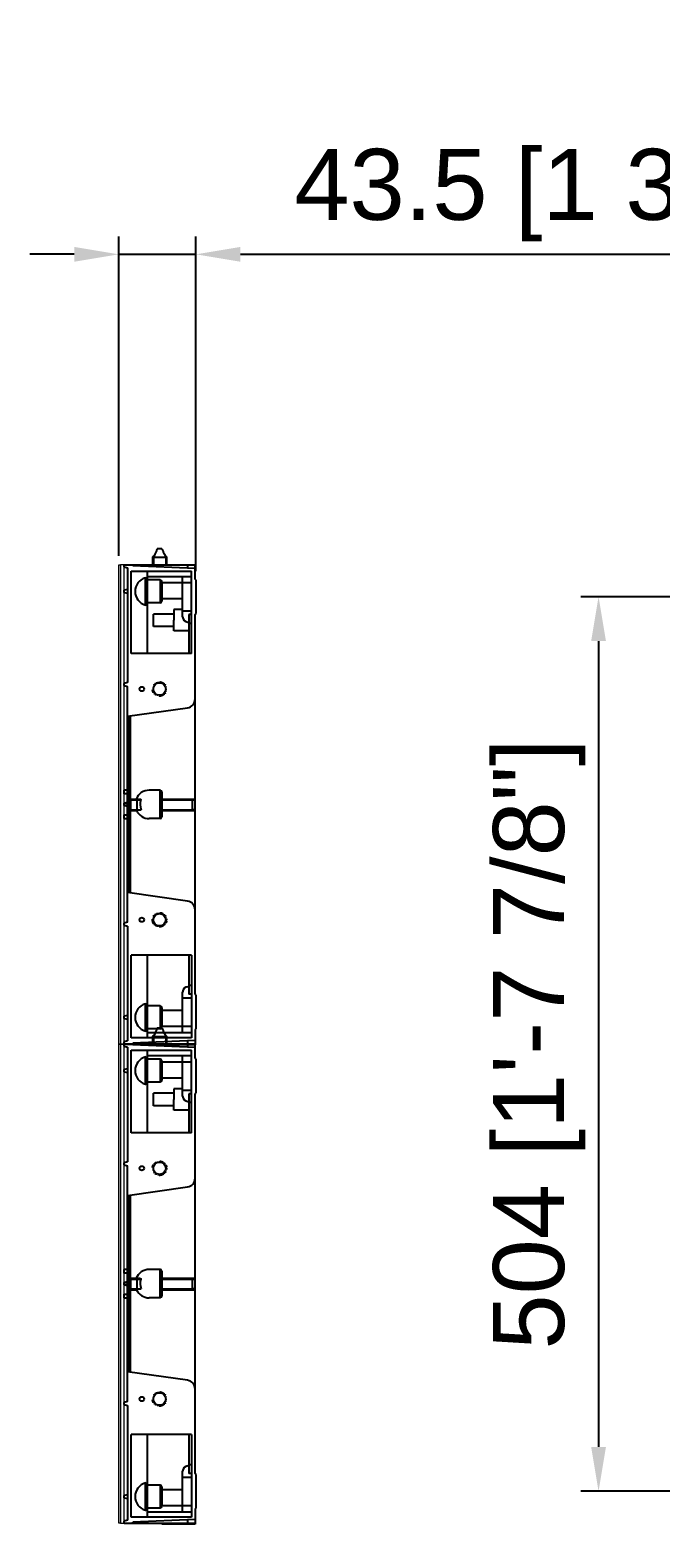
# Model space of a CAD drawing. Header units: millimetres. Extents: x 2185 to 26698, y 9658 to 17427.
# Drawn here: x 7378 to 7733, y 10611 to 11453 of the extents above; entities that cross this region are included whole.
import ezdxf

# ---------------------------------------------------------------- set-up
doc = ezdxf.new("R2010")
doc.units = ezdxf.units.MM
doc.linetypes.add('HIDDEN', pattern=[0.2, 0.1, -0.1])
doc.layers.add('02___PRT_ALL_AXES', color=7, linetype='Continuous')
doc.layers.add('DEFAULT_2', color=8, linetype='HIDDEN')
doc.styles.get("Standard").update_dxf_attribs({"font": 'arial.ttf'})
doc.dimstyles.new('我的A-GB-50', dxfattribs={"dimscale": 0.5, "dimtxt": 80, "dimasz": 50, "dimexe": 20, "dimexo": 10, "dimgap": 15, "dimtad": 1, "dimdec": 1, "dimzin": 9, "dimdsep": 46, "dimtxsty": 'Standard', "dimcen": 2.5, "dimadec": 0, "dimazin": 0, "dimtfac": 1, "dimtdec": 1, "dimtmove": 0, "dimatfit": 3, "dimfxl": 2, "dimarcsym": 0})

# ---------------------------------------------------------------- blocks, each defined once
blk = doc.blocks.new('*D109')
at = {"color": 0, "lineweight": -2, "transparency": 16777216}
for p, q in [((7786.55, 11133.36), (7688.26, 11133.36)), ((7698.26, 11108.36), (7698.26, 10654.41)), ((7786.55, 10629.41), (7688.26, 10629.41))]:
    blk.add_line(p, q, dxfattribs=at)
at = {"color": 0, "transparency": 16777216}
for points in [[(7694.09, 11108.36), (7702.43, 11108.36), (7698.26, 11133.36)], [(7694.09, 10654.41), (7702.43, 10654.41), (7698.26, 10629.41)]]:
    blk.add_solid(points, dxfattribs=at)
at = {"layer": 'Defpoints', "color": 0, "transparency": 16777216}
for p in [(7791.55, 11133.36), (7698.26, 10629.41), (7791.55, 10629.41)]:
    blk.add_point(p, dxfattribs=at)
at = {"color": 0, "lineweight": 5, "transparency": 16777216, "insert": (7664.87, 10881.39), "char_height": 40, "attachment_point": 5, "rotation": 90}
blk.add_mtext('504 [1\'-7 7/8"]', dxfattribs=at)
blk = doc.blocks.new('8755')
at = {"lineweight": 5}
h = blk.add_hatch(color=6, dxfattribs=at)
h.dxf.hatch_style = 1
h.paths.add_polyline_path([(1416.96, -4357.34), (1417.96, -4357.34), (1417.96, -4627.34), (1416.96, -4627.34)])
at = {"color": 6, "lineweight": 5}
blk.add_lwpolyline([(1416.96, -4357.34), (1417.96, -4357.34), (1417.96, -4627.34), (1416.96, -4627.34)], close=True, dxfattribs=at)
blk = doc.blocks.new('IM-2')
at = {"color": 4, "lineweight": 5}
for p, q in [((1381.67, 4077.37), (1379.67, 4077.37)), ((1379.67, 4077.37), (1379.67, 3807.37)), ((1381.67, 3807.37), (1381.67, 4077.37)), ((1379.67, 3807.37), (1381.67, 3807.37))]:
    blk.add_line(p, q, dxfattribs=at)
blk = doc.blocks.new('878')
at = {"color": 2, "linetype": 'Continuous'}
for p, q in [((3769.52, 7226.31), (3769.02, 7225.81)), ((3769.67, 7225.81), (3769.02, 7225.81)), ((3769.02, 7225.81), (3769.02, 7221.42)), ((3770.32, 7227.44), (3769.52, 7225.44)), ((3769.87, 7226.31), (3769.52, 7226.31)), ((3776.52, 7225.44), (3769.52, 7225.44)), ((3769.52, 7225.44), (3769.52, 7221.42)), ((3770.43, 7227.44), (3770.32, 7227.44)), ((3774.32, 7230.44), (3771.72, 7230.44)), ((3775.72, 7227.44), (3775.62, 7227.44)), ((3775.72, 7227.44), (3776.52, 7225.44)), ((3776.52, 7226.31), (3776.18, 7226.31)), ((3777.02, 7225.81), (3776.38, 7225.81)), ((3776.52, 7226.31), (3777.02, 7225.81)), ((3776.52, 7225.44), (3776.52, 7221.42)), ((3777.02, 7225.81), (3777.02, 7221.42)), ((3769.02, 7221.42), (3777.02, 7221.42))]:
    blk.add_line(p, q, dxfattribs=at)
for points in [[(3771.72, 7230.44), (3771.61, 7230.2), (3771.39, 7229.7), (3770.95, 7228.7), (3770.64, 7227.95), (3770.43, 7227.44)], [(3774.32, 7230.44), (3774.44, 7230.2), (3774.66, 7229.7), (3775.09, 7228.7), (3775.41, 7227.95), (3775.62, 7227.44)]]:
    blk.add_open_spline(points, degree=3, knots=[0, 0, 0, 0, 0.249999, 0.499999, 1, 1, 1, 1], dxfattribs=at)
blk = doc.blocks.new('RRRRRRR')
at = {"color": 7, "linetype": 'Continuous'}
for p, q in [((13604.09, 10372.64), (13604.09, 10373.84)), ((13604.09, 10373.84), (13644.09, 10373.84)), ((13604.09, 10372.64), (13606.09, 10372.14)), ((13606.09, 10372.14), (13606.09, 10307.46)), ((13609.09, 10373.84), (13609.09, 10373.34)), ((13644.09, 10371.81), (13609.09, 10373.34)), ((13639.8, 10373.84), (13639.8, 10371.99)), ((13644.09, 10365.84), (13644.09, 10373.84)), ((13608.09, 10323.84), (13608.09, 10370.34)), ((13608.09, 10370.34), (13642.09, 10370.34)), ((13616.09, 10351.17), (13616.09, 10366.55)), ((13617.09, 10370.34), (13617.09, 10323.84)), ((13617.09, 10367.34), (13642.09, 10367.34)), ((13624.34, 10365.36), (13617.09, 10365.36)), ((13624.34, 10365.36), (13624.34, 10352.36)), ((13625.34, 10364.36), (13625.34, 10353.36)), ((13625.34, 10363.84), (13642.09, 10363.84)), ((13637.09, 10344.57), (13637.09, 10367.34)), ((13642.09, 10323.84), (13642.09, 10370.34)), ((13644.59, 10365.34), (13644.09, 10365.84)), ((13644.59, 10365.34), (13644.59, 10346.34)), ((13606.09, 10359.86), (13604.09, 10359.46)), ((13604.09, 10358.26), (13604.09, 10359.46)), ((13604.09, 10358.26), (13606.09, 10357.86)), ((13625.34, 10354.84), (13637.09, 10354.84)), ((13624.34, 10352.36), (13617.09, 10352.36)), ((13620.69, 10339.11), (13620.69, 10346.11)), ((13632.09, 10346.11), (13620.69, 10346.11)), ((13632.09, 10348.61), (13632.09, 10342.61)), ((13637.09, 10348.61), (13632.09, 10348.61)), ((13637.09, 10347.84), (13642.09, 10347.84)), ((13644.09, 10345.84), (13644.59, 10346.34)), ((13632.09, 10339.11), (13620.69, 10339.11)), ((13640.09, 10341.57), (13640.59, 10341.57)), ((13640.59, 10345.86), (13640.59, 10323.84)), ((13642.09, 10345.86), (13640.59, 10345.86)), ((13642.09, 10340.86), (13640.59, 10340.86)), ((13644.09, 10131.89), (13644.09, 10345.84)), ((13642.09, 10323.84), (13608.09, 10323.84)), ((13606.09, 10307.46), (13604.09, 10306.96)), ((13604.09, 10305.76), (13604.09, 10306.96)), ((13604.09, 10305.76), (13606.09, 10305.26)), ((13606.09, 10172.46), (13606.09, 10305.26)), ((13606.09, 10288.5), (13639.8, 10293.31)), ((13607.09, 10189.08), (13607.09, 10288.64)), ((13607.68, 10189), (13607.68, 10288.72)), ((13604.09, 10244.83), (13604.09, 10246.84)), ((13624.34, 10246.86), (13618.29, 10246.86)), ((13624.34, 10230.86), (13624.34, 10246.86)), ((13625.34, 10245.86), (13625.34, 10231.86)), ((13606.09, 10239.86), (13604.09, 10239.46)), ((13604.09, 10238.26), (13604.09, 10239.46)), ((13606.09, 10239.46), (13604.09, 10239.46)), ((13604.09, 10238.26), (13606.09, 10237.86)), ((13606.09, 10238.26), (13604.09, 10238.26)), ((13607.68, 10241.36), (13613.52, 10241.36)), ((13607.73, 10241.86), (13607.73, 10235.86)), ((13607.73, 10241.86), (13612.99, 10241.86)), ((13611.27, 10241.36), (13611.27, 10235.86)), ((13625.34, 10241.86), (13642.28, 10241.86)), ((13625.34, 10241.36), (13642.63, 10241.36)), ((13642.28, 10241.86), (13643.59, 10241.86)), ((13642.63, 10235.86), (13642.63, 10241.36)), ((13642.63, 10241.36), (13644.09, 10241.36)), ((13604.09, 10230.88), (13604.09, 10232.89)), ((13607.68, 10235.86), (13613.7, 10235.86)), ((13607.68, 10235.36), (13611.09, 10235.36)), ((13624.34, 10230.86), (13618.29, 10230.86)), ((13625.34, 10235.86), (13642.63, 10235.86)), ((13625.34, 10235.36), (13644.09, 10235.36)), ((13644.09, 10235.86), (13642.63, 10235.86)), ((13639.8, 10184.41), (13606.09, 10189.22)), ((13606.09, 10172.46), (13604.09, 10171.96)), ((13604.09, 10170.76), (13604.09, 10171.96)), ((13604.09, 10170.76), (13606.09, 10170.26)), ((13606.09, 10170.26), (13606.09, 10105.59)), ((13642.09, 10153.89), (13608.09, 10153.89)), ((13608.09, 10107.39), (13608.09, 10153.89)), ((13617.09, 10153.89), (13617.09, 10107.39)), ((13640.59, 10153.89), (13640.59, 10131.86)), ((13642.09, 10153.89), (13642.09, 10107.39)), ((13640.09, 10136.15), (13640.59, 10136.15)), ((13642.09, 10136.86), (13640.59, 10136.86)), ((13637.09, 10110.39), (13637.09, 10133.15)), ((13637.09, 10129.89), (13642.09, 10129.89)), ((13642.09, 10131.86), (13640.59, 10131.86)), ((13644.59, 10131.39), (13644.09, 10131.89)), ((13644.59, 10131.39), (13644.59, 10112.39)), ((13606.09, 10119.86), (13604.09, 10119.46)), ((13604.09, 10118.26), (13604.09, 10119.46)), ((13616.09, 10111.17), (13616.09, 10126.55)), ((13624.34, 10125.36), (13617.09, 10125.36)), ((13624.34, 10125.36), (13624.34, 10112.36)), ((13625.34, 10124.36), (13625.34, 10113.36)), ((13625.34, 10122.89), (13637.09, 10122.89)), ((13604.09, 10118.26), (13606.09, 10117.86)), ((13624.34, 10112.36), (13617.09, 10112.36)), ((13617.09, 10110.39), (13642.09, 10110.39)), ((13625.34, 10113.89), (13642.09, 10113.89)), ((13644.09, 10111.89), (13644.59, 10112.39)), ((13644.09, 10111.89), (13644.09, 10103.39)), ((13606.09, 10105.59), (13604.09, 10105.09)), ((13604.09, 10103.89), (13604.09, 10105.09)), ((13604.09, 10103.89), (13644.09, 10103.89)), ((13642.09, 10107.39), (13608.09, 10107.39)), ((13644.09, 10105.91), (13609.09, 10104.39)), ((13609.09, 10103.89), (13609.09, 10104.39)), ((13625.34, 10103.39), (13625.34, 10103.89)), ((13644.09, 10103.39), (13625.34, 10103.39)), ((13639.8, 10105.73), (13639.8, 10103.89))]:
    blk.add_line(p, q, dxfattribs=at)
for centre, radius in [((13614.09, 10303.86), 1.25), ((13624.09, 10303.86), 3.5), ((13624.09, 10303.86), 3.5), ((13614.09, 10173.86), 1.25), ((13624.09, 10173.86), 3.5), ((13624.09, 10173.86), 3.5)]:
    blk.add_circle(centre, radius, dxfattribs=at)
for centre, radius, start, end in [((13624.34, 10364.36), 1, 0, 90), ((13624.34, 10353.36), 1, 270, 0), ((13640.09, 10344.57), 3, 180, 270), ((13639.09, 10298.26), 5, 278.13, 0), ((13624.34, 10245.86), 1, 0, 90), ((13643.59, 10241.36), 0.5, 0, 90), ((13624.34, 10231.86), 1, 270, 0), ((13639.09, 10179.46), 5, 0, 81.87), ((13640.09, 10133.15), 3, 90, 180), ((13624.34, 10124.36), 1, 0, 90), ((13624.34, 10113.36), 1, 270, 0)]:
    blk.add_arc(centre, radius, start, end, dxfattribs=at)
for centre, major_axis, ratio, start_param, end_param in [((13618.29, 10358.86), (8, 0), 1, 1.848462, 4.434723), ((13601.09, 10238.86), (40, 0), 0.2, 1.445468, 1.495726), ((13618.29, 10238.86), (0, 8), 1, 0.000001, 1.1864), ((13601.09, 10238.86), (30, 0), 0.2, 1.403348, 1.470629), ((13621.12, 10238.86), (0, 8), 1, 1.252973, 1.955193), ((13601.09, 10238.86), (30, 0), 0.2, -1.470629, -1.403348), ((13601.09, 10238.86), (40, 0), 0.2, -1.495726, -1.445468), ((13618.29, 10238.86), (8, 0), 1, -2.688776, -1.570796), ((13618.29, 10118.86), (8, 0), 1, 1.848462, 4.434723)]:
    blk.add_ellipse(centre, major_axis=major_axis, ratio=ratio, start_param=start_param, end_param=end_param, dxfattribs=at)
for points, knots in [([(13616.09, 10366.55), (13616.2, 10366.58), (13616.42, 10366.61), (13616.76, 10366.49), (13617.03, 10366.19), (13617.09, 10365.91), (13617.09, 10365.76)], [0, 0, 0, 0, 0.219601, 0.444914, 0.701089, 1, 1, 1, 1]), ([(13617.09, 10351.96), (13617.09, 10351.81), (13617.03, 10351.53), (13616.76, 10351.23), (13616.42, 10351.11), (13616.2, 10351.14), (13616.09, 10351.17)], [0, 0, 0, 0, 0.298911, 0.555086, 0.780399, 1, 1, 1, 1]), ([(13610.91, 10241.86), (13610.96, 10241.86), (13611.06, 10241.83), (13611.18, 10241.71), (13611.25, 10241.55), (13611.27, 10241.42), (13611.27, 10241.36)], [0, 0, 0, 0, 0.20928, 0.444593, 0.712343, 1, 1, 1, 1]), ([(13612.99, 10241.86), (13613.07, 10241.86), (13613.21, 10241.84), (13613.41, 10241.76), (13613.55, 10241.58), (13613.54, 10241.43), (13613.52, 10241.36)], [0, 0, 0, 0, 0.257333, 0.511541, 0.757022, 1, 1, 1, 1]), ([(13642.28, 10241.86), (13642.32, 10241.86), (13642.42, 10241.83), (13642.54, 10241.71), (13642.61, 10241.55), (13642.63, 10241.42), (13642.63, 10241.36)], [0, 0, 0, 0, 0.20928, 0.444593, 0.712343, 1, 1, 1, 1]), ([(13616.09, 10126.55), (13616.2, 10126.58), (13616.42, 10126.61), (13616.76, 10126.49), (13617.03, 10126.19), (13617.09, 10125.91), (13617.09, 10125.76)], [0, 0, 0, 0, 0.219601, 0.444914, 0.701089, 1, 1, 1, 1]), ([(13617.09, 10111.96), (13617.09, 10111.81), (13617.03, 10111.53), (13616.76, 10111.23), (13616.42, 10111.11), (13616.2, 10111.14), (13616.09, 10111.17)], [0, 0, 0, 0, 0.298911, 0.555086, 0.780399, 1, 1, 1, 1])]:
    blk.add_open_spline(points, degree=3, knots=knots, dxfattribs=at)
blk.add_open_spline([(13611.06, 10235.55), (13611.05, 10235.49), (13611.07, 10235.42), (13611.09, 10235.36)], degree=3, dxfattribs=at)
at = {"layer": '02___PRT_ALL_AXES', "color": 7, "linetype": 'Continuous'}
for p, q in [((13632.09, 10336.61), (13632.09, 10342.61)), ((13640.59, 10336.61), (13632.09, 10336.61))]:
    blk.add_line(p, q, dxfattribs=at)
at = {"layer": 'DEFAULT_2', "color": 8, "linetype": 'HIDDEN'}
for centre in [(13624.09, 10303.86), (13624.09, 10303.86), (13624.09, 10173.86), (13624.09, 10173.86)]:
    blk.add_circle(centre, 4, dxfattribs=at)
at = {"color": 4, "lineweight": 5}
for name, p in [('878', (9851.07, 3152.44)), ('IM-2', (12222.43, 6296.49))]:
    blk.add_blockref(name, p, dxfattribs=at)
blk = doc.blocks.new('*D111')
at = {"color": 0, "lineweight": -2, "transparency": 16777216}
for p, q in [((7428.11, 11156.39), (7428.11, 11336.29)), ((7471.61, 11147.86), (7471.61, 11336.29)), ((7403.11, 11326.29), (7378.11, 11326.29)), ((7428.11, 11326.29), (7471.61, 11326.29)), ((7496.61, 11326.29), (7831.72, 11326.29))]:
    blk.add_line(p, q, dxfattribs=at)
at = {"color": 0, "transparency": 16777216}
for points in [[(7403.11, 11330.45), (7403.11, 11322.12), (7428.11, 11326.29)], [(7496.61, 11330.45), (7496.61, 11322.12), (7471.61, 11326.29)]]:
    blk.add_solid(points, dxfattribs=at)
at = {"layer": 'Defpoints', "color": 0, "transparency": 16777216}
for p in [(7471.61, 11326.29), (7428.11, 11151.39), (7471.61, 11142.86)]:
    blk.add_point(p, dxfattribs=at)
at = {"color": 0, "transparency": 16777216, "insert": (7676.67, 11359.68), "char_height": 40, "attachment_point": 5}
blk.add_mtext('43.5 [1 3/4"]', dxfattribs=at)

msp = doc.modelspace()

# ---------------------------------------------------------------- block references
at = {"color": 4, "lineweight": 5}
for name, p in [('RRRRRRR', (-6172.987, 777.529)), ('8755', (6011.147, 15508.725)), ('RRRRRRR', (-6172.987, 507.529)), ('8755', (6011.147, 15238.725))]:
    msp.add_blockref(name, p, dxfattribs=at)

# ---------------------------------------------------------------- dimensions: what is measured, and where the dimension line sits
dim = msp.add_linear_dim(base=(7471.608, 11326.287), p1=(7428.108, 11151.389), p2=(7471.608, 11142.864), dimstyle='我的A-GB-50')
dim.commit()
dim.dimension.update_dxf_attribs({"geometry": '*D111', "text_midpoint": (7676.666, 11359.68)})
at = {"lineweight": 5}
dim = msp.add_linear_dim(base=(7698.26038466, 10629.414372911), p1=(7791.551159972, 11133.364372912), p2=(7791.551159974, 10629.414372911), angle=90, dimstyle='我的A-GB-50', dxfattribs=at)
dim.commit()
dim.dimension.update_dxf_attribs({"geometry": '*D109', "text_midpoint": (7664.866796666, 10881.389372912)})

doc.saveas('drawing.dxf')
